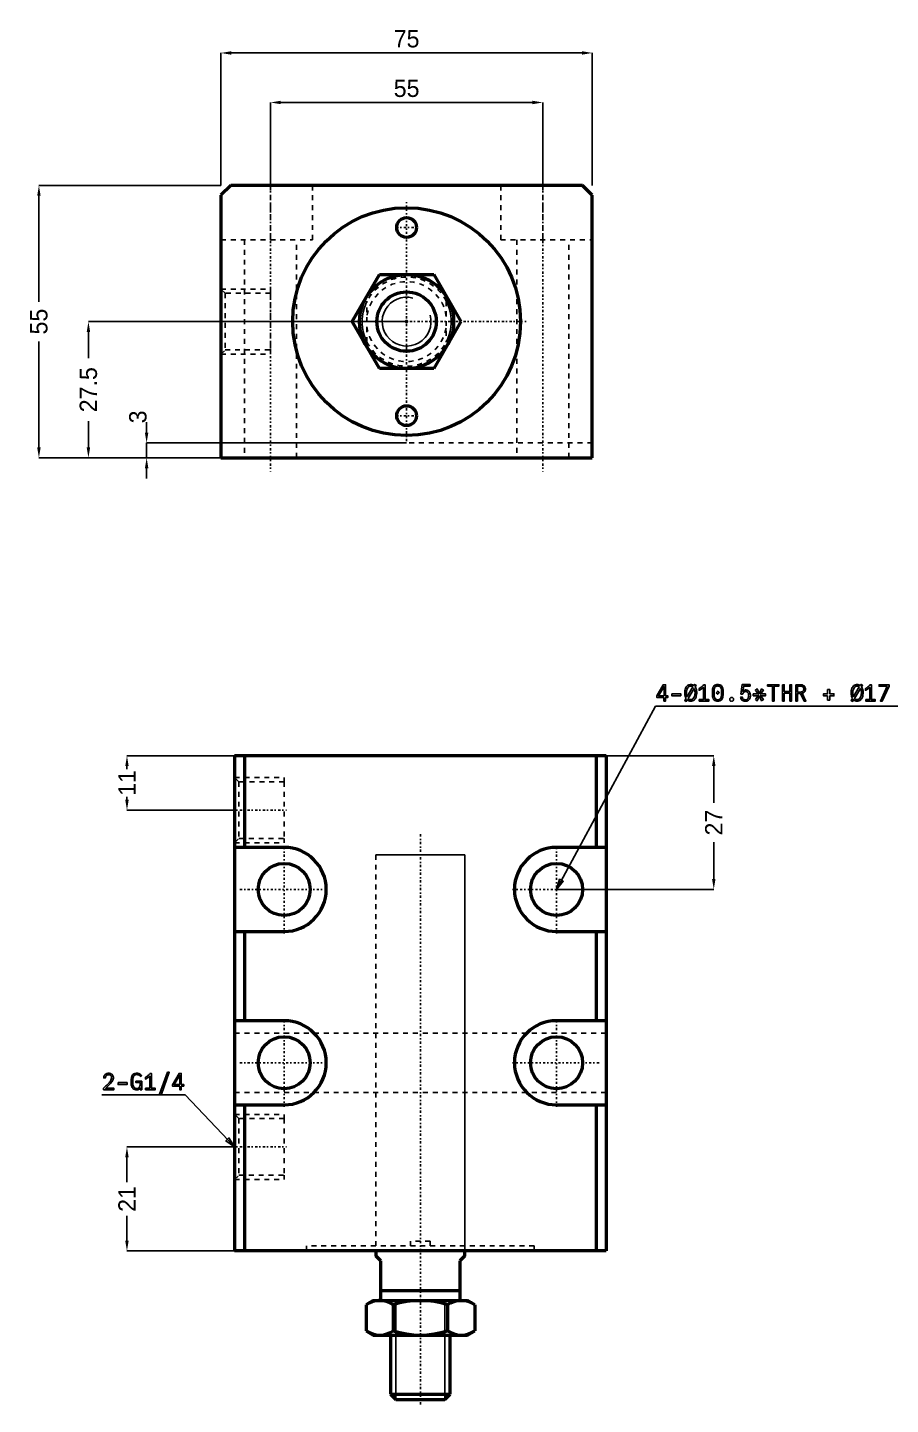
# Model space of a CAD drawing. Header units: millimetres. Extents: x -77 to 273, y -219 to 59.
# Drawn here: x -76.5 to 97.7, y -218.7 to 59.4 of the extents above; entities that cross this region are included whole.
import ezdxf

# ---------------------------------------------------------------- set-up
doc = ezdxf.new("R2010")
doc.units = ezdxf.units.MM
doc.linetypes.add('Center', pattern=[1.5, 0.45, -0.5, 0.05, -0.5])
doc.linetypes.add('Dashed', pattern=[2, 1, -1])
for name, color, linetype, lineweight in [('2d ConnectionPoints', 7, 'Continuous', 50), ('AM_0', 7, 'Continuous', 50), ('AM_5', 3, 'Continuous', 25), ('AM_7', 7, 'Center', 25), ('AM_9', 6, 'Dashed', 25)]:
    doc.layers.add(name, color=color, linetype=linetype, lineweight=lineweight)
doc.dimstyles.new('ISO-25', dxfattribs={"dimtxt": 2.5, "dimasz": 2.5, "dimexe": 1.25, "dimexo": 0.625, "dimtad": 1, "dimtxsty": 'Standard', "dimcen": 2.5, "dimadec": 0, "dimazin": 0, "dimtfac": 1, "dimtmove": 0, "dimatfit": 3, "dimfxl": 1, "dimarcsym": 0})

# ---------------------------------------------------------------- blocks, each defined once
blk = doc.blocks.new('1_JEBL_M1_EX_32_50Sm1_0_in_JEBL_M1_EX_32_50S_0_0')
at = {"layer": 'AM_0'}
for p, q in [((-35.5, 27.5), (-37.5, 25.5)), ((-37.5, 25.5), (-37.5, -27.5)), ((35.5, 27.5), (-35.5, 27.5)), ((37.5, 25.5), (35.5, 27.5)), ((37.5, -27.5), (37.5, 25.5)), ((-37.5, -27.5), (37.5, -27.5))]:
    blk.add_line(p, q, dxfattribs=at)
for centre, radius in [((0, 0), 23), ((0, 19), 2), ((0, -19), 2)]:
    blk.add_circle(centre, radius, dxfattribs=at)
at = {"layer": 'AM_5', "linetype": 'Dashed'}
for p, q in [((-37.5, 6.5785), (-27.5, 6.5785)), ((-27.5, 5.7225), (-27.5, 6.5785)), ((-37.5, -6.5785), (-27.5, -6.5785)), ((-27.5, -5.7225), (-27.5, -6.5785))]:
    blk.add_line(p, q, dxfattribs=at)
at = {"layer": 'AM_7'}
for p, q in [((-27.5, 30.25), (-27.5, -30.25)), ((27.5, 30.25), (27.5, -30.25)), ((0, -24.15), (0, 24.15)), ((-2.1, 19), (2.1, 19)), ((-38, 0), (-27, 0)), ((-24.15, 0), (24.15, 0)), ((-2.1, -19), (2.1, -19))]:
    blk.add_line(p, q, dxfattribs=at)
at = {"layer": 'AM_9'}
for p, q in [((-27.5, 16.5), (-27.5, 27.5)), ((-19, 16.5), (-19, 27.5)), ((19, 27.5), (19, 16.5)), ((27.5, 16.5), (27.5, 27.5)), ((-37.5, 16.5), (-19, 16.5)), ((-32.75, 16.5), (-32.75, -27.5)), ((-22.25, -27.5), (-22.25, 16.5)), ((19, 16.5), (37.5, 16.5)), ((22.25, 16.5), (22.25, -27.5)), ((32.75, -27.5), (32.75, 16.5)), ((-36.644, 5.7225), (-37.5, 6.5785)), ((-27.5, 5.7225), (-36.644, 5.7225)), ((-36.644, 5.7225), (-36.644, -5.7225)), ((-27.5, 5.7225), (-27.5, -5.7225)), ((-37.5, -6.5785), (-36.644, -5.7225)), ((-36.644, -5.7225), (-27.5, -5.7225)), ((37.5, -24.5), (-37.5, -24.5))]:
    blk.add_line(p, q, dxfattribs=at)
blk = doc.blocks.new('2_JEBL_32_50ST_EX_rod_0_in_JEBL_M1_EX_32_50S_0_0')
at = {"layer": 'AM_0'}
for p, q in [((-10.97, 0), (-5.48, 9.5)), ((-5.48, 9.5), (5.48, 9.5)), ((5.48, 9.5), (10.97, 0)), ((-5.48, -9.5), (-10.97, 0)), ((10.97, 0), (5.48, -9.5)), ((5.48, -9.5), (-5.48, -9.5))]:
    blk.add_line(p, q, dxfattribs=at)
for radius in [9.5, 6]:
    blk.add_circle((0, 0), radius, dxfattribs=at)
at = {"layer": 'AM_5'}
blk.add_arc((0, 0), 4.93, 75, 15, dxfattribs=at)
at = {"layer": 'AM_9'}
for p, q in [((-8, -4.12), (-8, 4.12)), ((8, 4.12), (8, -4.12))]:
    blk.add_line(p, q, dxfattribs=at)
for points in [[(-8, 4.12), (-8.33, 3.41), (-8.59, 2.67), (-8.79, 1.91), (-8.93, 1.14), (-8.99, 0.36), (-8.99, -0.43), (-8.92, -1.21), (-8.78, -1.98), (-8.57, -2.74), (-8.3, -3.48), (-8, -4.12)], [(8, -4.12), (8.33, -3.41), (8.59, -2.67), (8.79, -1.91), (8.93, -1.14), (8.99, -0.36), (8.99, 0.43), (8.92, 1.21), (8.78, 1.98), (8.57, 2.74), (8.3, 3.48), (8, 4.12)]]:
    blk.add_lwpolyline(points, dxfattribs=at)
for radius, start, end in [(9, 27.266, 152.734), (8.07, 7.4106, 172.5894), (8.07, 187.4106, 352.5894), (9, 207.266, 332.734)]:
    blk.add_arc((0, 0), radius, start, end, dxfattribs=at)
blk = doc.blocks.new('*D3')
at = {"layer": 'AM_5', "color": 0, "lineweight": -2}
for p, q in [((-37.5, 27.5), (-37.5, 54.25)), ((-35.4, 54.25), (35.4, 54.25)), ((37.5, 27.5), (37.5, 54.25))]:
    blk.add_line(p, q, dxfattribs=at)
at = {"layer": 'AM_5', "color": 0}
for points in [[(-35.4, 54.6), (-35.4, 53.9), (-37.5, 54.25)], [(35.4, 53.9), (35.4, 54.6), (37.5, 54.25)]]:
    blk.add_solid(points, dxfattribs=at)
at = {"layer": 'Defpoints', "color": 0}
for p in [(37.5, 54.25), (-37.5, 27.5), (37.5, 27.5)]:
    blk.add_point(p, dxfattribs=at)
at = {"layer": 'AM_5', "color": 0, "insert": (0, 57.09), "char_height": 3.5, "attachment_point": 5}
blk.add_mtext('75', dxfattribs=at)
blk = doc.blocks.new('*D4')
at = {"layer": 'AM_5', "color": 0, "lineweight": -2}
for p, q in [((-37.5, 27.5), (-74.25, 27.5)), ((-74.25, 25.4), (-74.25, 4.01)), ((-74.25, -25.4), (-74.25, -4.01)), ((-37.5, -27.5), (-74.25, -27.5))]:
    blk.add_line(p, q, dxfattribs=at)
at = {"layer": 'AM_5', "color": 0}
for points in [[(-73.9, 25.4), (-74.6, 25.4), (-74.25, 27.5)], [(-74.6, -25.4), (-73.9, -25.4), (-74.25, -27.5)]]:
    blk.add_solid(points, dxfattribs=at)
at = {"layer": 'Defpoints', "color": 0}
for p in [(-37.5, 27.5), (-74.25, -27.5), (-37.5, -27.5)]:
    blk.add_point(p, dxfattribs=at)
at = {"layer": 'AM_5', "color": 0, "insert": (-74.25, 0), "char_height": 3.5, "attachment_point": 5, "rotation": 90}
blk.add_mtext('55', dxfattribs=at)
blk = doc.blocks.new('*D5')
at = {"layer": 'AM_5', "color": 0, "lineweight": -2}
for p, q in [((0, 0), (-64.25, 0)), ((-64.25, -2.1), (-64.25, -7.41)), ((-64.25, -25.4), (-64.25, -20.09)), ((-37.5, -27.5), (-64.25, -27.5))]:
    blk.add_line(p, q, dxfattribs=at)
at = {"layer": 'AM_5', "color": 0}
for points in [[(-63.9, -2.1), (-64.6, -2.1), (-64.25, 0)], [(-64.6, -25.4), (-63.9, -25.4), (-64.25, -27.5)]]:
    blk.add_solid(points, dxfattribs=at)
at = {"layer": 'Defpoints', "color": 0}
for p in [(0, 0), (-64.25, -27.5), (-37.5, -27.5)]:
    blk.add_point(p, dxfattribs=at)
at = {"layer": 'AM_5', "color": 0, "insert": (-64.25, -13.75), "char_height": 3.5, "attachment_point": 5, "rotation": 90}
blk.add_mtext('27.5', dxfattribs=at)
blk = doc.blocks.new('*D6')
at = {"layer": 'AM_5', "color": 0, "lineweight": -2}
for p, q in [((-52.5, -22.4), (-52.5, -20.3)), ((0, -24.5), (-52.5, -24.5)), ((-52.5, -24.5), (-52.5, -27.5)), ((-37.5, -27.5), (-52.5, -27.5)), ((-52.5, -29.6), (-52.5, -31.7))]:
    blk.add_line(p, q, dxfattribs=at)
at = {"layer": 'AM_5', "color": 0}
for points in [[(-52.85, -22.4), (-52.15, -22.4), (-52.5, -24.5)], [(-52.15, -29.6), (-52.85, -29.6), (-52.5, -27.5)]]:
    blk.add_solid(points, dxfattribs=at)
at = {"layer": 'Defpoints', "color": 0}
for p in [(0, -24.5), (-52.5, -27.5), (-37.5, -27.5)]:
    blk.add_point(p, dxfattribs=at)
at = {"layer": 'AM_5', "color": 0, "insert": (-54.25, -19.25), "char_height": 3.5, "attachment_point": 5, "rotation": 90}
blk.add_mtext('3', dxfattribs=at)
blk = doc.blocks.new('*D7')
at = {"layer": 'AM_5', "color": 0, "lineweight": -2}
for p, q in [((-27.5, 27.5), (-27.5, 44.25)), ((-25.4, 44.25), (25.4, 44.25)), ((27.5, 27.5), (27.5, 44.25))]:
    blk.add_line(p, q, dxfattribs=at)
at = {"layer": 'AM_5', "color": 0}
for points in [[(-25.4, 44.6), (-25.4, 43.9), (-27.5, 44.25)], [(25.4, 43.9), (25.4, 44.6), (27.5, 44.25)]]:
    blk.add_solid(points, dxfattribs=at)
at = {"layer": 'Defpoints', "color": 0}
for p in [(27.5, 44.25), (-27.5, 27.5), (27.5, 27.5)]:
    blk.add_point(p, dxfattribs=at)
at = {"layer": 'AM_5', "color": 0, "insert": (0, 47.09), "char_height": 3.5, "attachment_point": 5}
blk.add_mtext('55', dxfattribs=at)
blk = doc.blocks.new('1_JEBL_M1_EX_32_50Sm1_0_in_JEBL_M1_EX_32_50S_0_4')
at = {"layer": 'AM_0'}
for p, q in [((37.5, 100), (-37.5, 100)), ((-37.5, 100), (-37.5, 0)), ((-35.5, 100), (-35.5, 81.5)), ((35.5, 100), (35.5, 81.5)), ((37.5, 100), (37.5, 0)), ((-27.5, 81.5), (-37.5, 81.5)), ((37.5, 81.5), (27.5, 81.5)), ((-37.5, 64.5), (-27.5, 64.5)), ((-35.5, 64.5), (-35.5, 46.5)), ((27.5, 64.5), (37.5, 64.5)), ((35.5, 64.5), (35.5, 46.5)), ((-27.5, 46.5), (-37.5, 46.5)), ((37.5, 46.5), (27.5, 46.5)), ((-37.5, 29.5), (-27.5, 29.5)), ((-35.5, 29.5), (-35.5, 0)), ((27.5, 29.5), (37.5, 29.5)), ((35.5, 29.5), (35.5, 0)), ((37.5, 0), (-37.5, 0))]:
    blk.add_line(p, q, dxfattribs=at)
for centre in [(-27.5, 73), (27.5, 73), (-27.5, 38), (27.5, 38)]:
    blk.add_circle(centre, 5.25, dxfattribs=at)
for centre, start, end in [((-27.5, 73), 270, 90), ((27.5, 73), 90, 270), ((-27.5, 38), 270, 90), ((27.5, 38), 90, 270)]:
    blk.add_arc(centre, 8.5, start, end, dxfattribs=at)
at = {"layer": 'AM_5', "linetype": 'Dashed'}
for p, q in [((-37.5, 95.5785), (-27.5, 95.5785)), ((-27.5, 94.7225), (-27.5, 95.5785)), ((-37.5, 82.4215), (-27.5, 82.4215)), ((-27.5, 83.2775), (-27.5, 82.4215)), ((-37.5, 27.5785), (-27.5, 27.5785)), ((-27.5, 26.7225), (-27.5, 27.5785)), ((-37.5, 14.4215), (-27.5, 14.4215)), ((-27.5, 15.2775), (-27.5, 14.4215))]:
    blk.add_line(p, q, dxfattribs=at)
at = {"layer": 'AM_7'}
for p, q in [((-38, 89), (-27, 89)), ((-27.5, 64.075), (-27.5, 81.925)), ((27.5, 64.075), (27.5, 81.925)), ((-36.425, 73), (-18.575, 73)), ((18.575, 73), (36.425, 73)), ((-27.5, 29.075), (-27.5, 46.925)), ((27.5, 29.075), (27.5, 46.925)), ((-36.425, 38), (-18.575, 38)), ((18.575, 38), (36.425, 38)), ((-38, 21), (-27, 21))]:
    blk.add_line(p, q, dxfattribs=at)
at = {"layer": 'AM_9'}
for p, q in [((-36.644, 94.7225), (-37.5, 95.5785)), ((-27.5, 94.7225), (-36.644, 94.7225)), ((-36.644, 94.7225), (-36.644, 83.2775)), ((-27.5, 94.7225), (-27.5, 83.2775)), ((-37.5, 82.4215), (-36.644, 83.2775)), ((-36.644, 83.2775), (-27.5, 83.2775)), ((9, 80), (-9, 80)), ((-9, 80), (-9, 1)), ((9, 1), (9, 80)), ((37.5, 44), (-37.5, 44)), ((37.5, 32), (-37.5, 32)), ((-36.644, 26.7225), (-37.5, 27.5785)), ((-27.5, 26.7225), (-36.644, 26.7225)), ((-36.644, 26.7225), (-36.644, 15.2775)), ((-27.5, 26.7225), (-27.5, 15.2775)), ((-37.5, 14.4215), (-36.644, 15.2775)), ((-36.644, 15.2775), (-27.5, 15.2775)), ((23, 1), (-23, 1)), ((-23, 1), (-23, 0)), ((2, 2), (-2, 2)), ((-2, 2), (-2, 1)), ((2, 1), (2, 2)), ((23, 0), (23, 1))]:
    blk.add_line(p, q, dxfattribs=at)
blk = doc.blocks.new('2_JEBL_32_50ST_EX_rod_0_in_JEBL_M1_EX_32_50S_0_4')
at = {"layer": 'AM_0'}
for p, q in [((-9, 0), (-9, -1)), ((9, -1), (9, 0)), ((-8, -2), (-9, -1)), ((-8, -10), (-8, -2)), ((9, -1), (8, -2)), ((8, -2), (8, -10)), ((-8, -8), (8, -8)), ((-9.5, -10), (-10.97, -10.85)), ((-10.97, -10.85), (-10.97, -16.15)), ((-9.5, -10), (9.5, -10)), ((-5.48, -10.85), (-5.48, -16.15)), ((5.48, -10.85), (5.48, -16.15)), ((10.97, -10.85), (9.5, -10)), ((10.97, -10.85), (10.97, -16.15)), ((-10.97, -16.15), (-9.5, -17)), ((9.5, -17), (10.97, -16.15)), ((-9.5, -17), (9.5, -17)), ((-6, -17), (-6, -28.93)), ((6, -28.93), (6, -17)), ((-6, -28.93), (-4.93, -30)), ((-6, -28.93), (6, -28.93)), ((-4.93, -30), (4.93, -30)), ((4.93, -30), (6, -28.93))]:
    blk.add_line(p, q, dxfattribs=at)
for points in [[(-8.23, -10), (-8.42, -10), (-9.06, -10.08), (-9.7, -10.26), (-10.34, -10.52), (-10.97, -10.85)], [(-5.48, -10.85), (-6.15, -10.5), (-6.83, -10.23), (-7.53, -10.06), (-8.23, -10)], [(0, -10), (-0.03, -10), (-1.4, -10.06), (-2.76, -10.23), (-4.13, -10.5), (-5.48, -10.85)], [(5.48, -10.85), (4.15, -10.5), (2.8, -10.23), (1.4, -10.06), (0, -10)], [(8.23, -10), (8.03, -10), (7.39, -10.08), (6.76, -10.26), (6.12, -10.52), (5.48, -10.85)], [(10.97, -10.85), (10.3, -10.5), (9.63, -10.23), (8.93, -10.06), (8.23, -10)], [(-10.97, -16.15), (-10.3, -16.5), (-9.63, -16.77), (-8.93, -16.94), (-8.23, -17)], [(-8.23, -17), (-8.03, -17), (-7.39, -16.92), (-6.76, -16.74), (-6.12, -16.48), (-5.48, -16.15)], [(-5.48, -16.15), (-4.15, -16.5), (-2.8, -16.77), (-1.4, -16.94), (0, -17)], [(0, -17), (0.03, -17), (1.4, -16.94), (2.76, -16.77), (4.13, -16.5), (5.48, -16.15)], [(5.48, -16.15), (6.15, -16.5), (6.83, -16.77), (7.53, -16.94), (8.23, -17)], [(8.23, -17), (8.42, -17), (9.06, -16.92), (9.7, -16.74), (10.34, -16.48), (10.97, -16.15)]]:
    blk.add_lwpolyline(points, dxfattribs=at)
at = {"layer": 'AM_5'}
for p, q in [((-4.93, -30), (-4.93, -10)), ((4.93, -30), (4.93, -10))]:
    blk.add_line(p, q, dxfattribs=at)
at = {"layer": 'AM_7'}
blk.add_line((0, -31), (0, 84.5), dxfattribs=at)
at = {"layer": 'AM_9'}
for p, q in [((-9, 80), (9, 80)), ((-9, 80), (-9, 0)), ((9, 0), (9, 80))]:
    blk.add_line(p, q, dxfattribs=at)
blk = doc.blocks.new('*D35')
at = {"layer": 'AM_5', "color": 0, "lineweight": -2}
for p, q in [((2.78, -87.67), (62.03, -87.67)), ((62.03, -89.77), (62.03, -97.2)), ((62.03, -112.57), (62.03, -105.13)), ((30.28, -114.67), (62.03, -114.67))]:
    blk.add_line(p, q, dxfattribs=at)
at = {"layer": 'AM_5', "color": 0}
for points in [[(62.38, -89.77), (61.68, -89.77), (62.03, -87.67)], [(61.68, -112.57), (62.38, -112.57), (62.03, -114.67)]]:
    blk.add_solid(points, dxfattribs=at)
at = {"layer": 'Defpoints', "color": 0}
for p in [(2.78, -87.67), (30.28, -114.67), (62.03, -114.67)]:
    blk.add_point(p, dxfattribs=at)
at = {"layer": 'AM_5', "color": 0, "insert": (62.03, -101.17), "char_height": 3.5, "attachment_point": 5, "rotation": 90}
blk.add_mtext('27', dxfattribs=at)
blk = doc.blocks.new('*D36')
at = {"layer": 'AM_5', "color": 0, "lineweight": -2}
for p, q in [((-34.72, -87.67), (-56.47, -87.67)), ((-56.47, -89.77), (-56.47, -90.37)), ((-56.47, -96.57), (-56.47, -95.97)), ((-34.72, -98.67), (-56.47, -98.67))]:
    blk.add_line(p, q, dxfattribs=at)
at = {"layer": 'AM_5', "color": 0}
for points in [[(-56.12, -89.77), (-56.82, -89.77), (-56.47, -87.67)], [(-56.82, -96.57), (-56.12, -96.57), (-56.47, -98.67)]]:
    blk.add_solid(points, dxfattribs=at)
at = {"layer": 'Defpoints', "color": 0}
for p in [(-56.47, -87.67), (-34.72, -87.67), (-34.72, -98.67)]:
    blk.add_point(p, dxfattribs=at)
at = {"layer": 'AM_5', "color": 0, "insert": (-56.47, -93.17), "char_height": 3.5, "attachment_point": 5, "rotation": 90}
blk.add_mtext('11', dxfattribs=at)
blk = doc.blocks.new('*D37')
at = {"layer": 'AM_5', "color": 0, "lineweight": -2}
for p, q in [((-34.72, -166.67), (-56.47, -166.67)), ((-56.47, -168.77), (-56.47, -173.78)), ((-56.47, -185.57), (-56.47, -180.55)), ((2.78, -187.67), (-56.47, -187.67))]:
    blk.add_line(p, q, dxfattribs=at)
at = {"layer": 'AM_5', "color": 0}
for points in [[(-56.12, -168.77), (-56.82, -168.77), (-56.47, -166.67)], [(-56.82, -185.57), (-56.12, -185.57), (-56.47, -187.67)]]:
    blk.add_solid(points, dxfattribs=at)
at = {"layer": 'Defpoints', "color": 0}
for p in [(-34.72, -166.67), (-56.47, -187.67), (2.78, -187.67)]:
    blk.add_point(p, dxfattribs=at)
at = {"layer": 'AM_5', "color": 0, "insert": (-56.47, -177.17), "char_height": 3.5, "attachment_point": 5, "rotation": 90}
blk.add_mtext('21', dxfattribs=at)

msp = doc.modelspace()

# ---------------------------------------------------------------- linework, layer by layer
at = {"layer": '2d ConnectionPoints'}
for p in [(0, 0), (2.777, -187.667)]:
    msp.add_point(p, dxfattribs=at)
at = {"layer": 'AM_5'}
for p, q in [((50.277, -77.667), (30.277, -114.667)), ((111.877, -77.667), (50.277, -77.667)), ((-61.523, -156.167), (-44.723, -156.167)), ((-44.723, -156.167), (-34.723, -166.667))]:
    msp.add_line(p, q, dxfattribs=at)
for points in [[(51.974, -75.889), (50.5, -75.889), (50.5, -75.593), (51.842, -73.318), (52.293, -73.318), (52.293, -75.582), (52.784, -75.582), (52.784, -75.889), (52.293, -75.889), (52.293, -76.617), (51.974, -76.617), (51.974, -75.889)], [(51.979, -75.582), (51.979, -73.7), (50.892, -75.582), (51.979, -75.582)], [(56.419, -76.076), (56.419, -76.076), (56.371, -75.981), (56.309, -75.83), (56.309, -75.83), (56.259, -75.668), (56.231, -75.553), (56.231, -75.553), (56.209, -75.435), (56.184, -75.253), (56.184, -75.253), (56.171, -75.065), (56.168, -74.936), (56.168, -74.936), (56.174, -74.741), (56.204, -74.468), (56.204, -74.468), (56.26, -74.217), (56.312, -74.062), (56.312, -74.062), (56.374, -73.919), (56.487, -73.729), (56.487, -73.729), (56.623, -73.569), (56.727, -73.48), (56.727, -73.48), (56.84, -73.405), (57.025, -73.324), (57.025, -73.324), (57.23, -73.281), (57.377, -73.273), (57.377, -73.273), (57.526, -73.281), (57.735, -73.327), (57.735, -73.327), (57.926, -73.412), (58.043, -73.491), (58.168, -73.27), (58.469, -73.443), (58.289, -73.757), (58.289, -73.757), (58.345, -73.848), (58.419, -73.996), (58.419, -73.996), (58.48, -74.16), (58.513, -74.277), (58.513, -74.277), (58.54, -74.4), (58.57, -74.594), (58.57, -74.594), (58.586, -74.798), (58.589, -74.94), (58.589, -74.94), (58.584, -75.128), (58.556, -75.396), (58.556, -75.396), (58.504, -75.649), (58.456, -75.809), (58.456, -75.809), (58.397, -75.96), (58.288, -76.161), (58.288, -76.161), (58.154, -76.334), (58.051, -76.434), (58.051, -76.434), (57.937, -76.518), (57.748, -76.609), (57.748, -76.609), (57.535, -76.658), (57.381, -76.667), (57.381, -76.667), (57.21, -76.655), (56.975, -76.593), (56.975, -76.593), (56.765, -76.478), (56.639, -76.371), (56.46, -76.681), (56.168, -76.517), (56.419, -76.076)], [(56.51, -74.97), (56.51, -74.97), (56.515, -75.137), (56.544, -75.375), (56.544, -75.375), (56.597, -75.597), (56.646, -75.737), (57.793, -73.755), (57.793, -73.755), (57.716, -73.699), (57.596, -73.639), (57.596, -73.639), (57.47, -73.607), (57.383, -73.6), (57.383, -73.6), (57.291, -73.607), (57.158, -73.644), (57.158, -73.644), (57.03, -73.711), (56.949, -73.773), (56.949, -73.773), (56.872, -73.848), (56.769, -73.981), (56.769, -73.981), (56.68, -74.139), (56.629, -74.259), (56.629, -74.259), (56.586, -74.387), (56.54, -74.593), (56.54, -74.593), (56.515, -74.814), (56.51, -74.97)], [(57.365, -76.339), (57.365, -76.339), (57.465, -76.332), (57.607, -76.293), (57.607, -76.293), (57.739, -76.221), (57.821, -76.154), (57.821, -76.154), (57.898, -76.075), (58, -75.936), (58, -75.936), (58.087, -75.774), (58.135, -75.652), (58.135, -75.652), (58.176, -75.523), (58.22, -75.321), (58.22, -75.321), (58.243, -75.107), (58.248, -74.958), (58.248, -74.958), (58.246, -74.854), (58.234, -74.703), (58.234, -74.703), (58.213, -74.558), (58.193, -74.465), (58.193, -74.465), (58.17, -74.375), (58.127, -74.248), (58.127, -74.248), (58.077, -74.131), (58.039, -74.058), (56.858, -76.094), (56.858, -76.094), (56.947, -76.182), (57.093, -76.278), (57.093, -76.278), (57.252, -76.33), (57.365, -76.339)], [(59.103, -76.326), (59.94, -76.326), (59.94, -73.864), (59.94, -73.864), (59.895, -73.91), (59.819, -73.98), (59.819, -73.98), (59.732, -74.054), (59.669, -74.105), (59.669, -74.105), (59.603, -74.156), (59.504, -74.228), (59.504, -74.228), (59.404, -74.295), (59.337, -74.337), (59.337, -74.337), (59.272, -74.375), (59.181, -74.422), (59.181, -74.422), (59.098, -74.455), (59.048, -74.469), (59.048, -74.124), (59.048, -74.124), (59.11, -74.094), (59.208, -74.038), (59.208, -74.038), (59.312, -73.968), (59.384, -73.913), (59.384, -73.913), (59.456, -73.855), (59.561, -73.764), (59.561, -73.764), (59.663, -73.67), (59.728, -73.605), (59.728, -73.605), (59.79, -73.541), (59.873, -73.451), (59.873, -73.451), (59.945, -73.369), (59.985, -73.318), (60.277, -73.318), (60.277, -76.326), (61.036, -76.326), (61.036, -76.617), (59.103, -76.617), (59.103, -76.326)], [(62.84, -76.662), (62.84, -76.662), (62.668, -76.654), (62.442, -76.61), (62.442, -76.61), (62.255, -76.529), (62.151, -76.453), (62.151, -76.453), (62.061, -76.363), (61.951, -76.205), (61.951, -76.205), (61.868, -76.019), (61.829, -75.879), (61.829, -75.879), (61.799, -75.725), (61.766, -75.466), (61.766, -75.466), (61.749, -75.171), (61.746, -74.956), (61.746, -74.956), (61.749, -74.746), (61.767, -74.458), (61.767, -74.458), (61.8, -74.203), (61.83, -74.051), (61.83, -74.051), (61.87, -73.912), (61.953, -73.727), (61.953, -73.727), (62.064, -73.57), (62.154, -73.481), (62.154, -73.481), (62.258, -73.406), (62.446, -73.325), (62.446, -73.325), (62.67, -73.281), (62.84, -73.273), (62.84, -73.273), (63.011, -73.281), (63.236, -73.325), (63.236, -73.325), (63.424, -73.406), (63.528, -73.481), (63.528, -73.481), (63.618, -73.57), (63.73, -73.727), (63.73, -73.727), (63.813, -73.911), (63.854, -74.05), (63.854, -74.05), (63.884, -74.201), (63.918, -74.457), (63.918, -74.457), (63.935, -74.745), (63.939, -74.956), (63.939, -74.956), (63.935, -75.168), (63.917, -75.46), (63.917, -75.46), (63.882, -75.718), (63.85, -75.873), (63.85, -75.873), (63.809, -76.014), (63.723, -76.202), (63.723, -76.202), (63.611, -76.362), (63.52, -76.452), (63.52, -76.452), (63.416, -76.528), (63.23, -76.61), (63.23, -76.61), (63.008, -76.654), (62.84, -76.662)], [(62.84, -76.362), (62.84, -76.362), (62.96, -76.355), (63.118, -76.317), (63.118, -76.317), (63.25, -76.246), (63.323, -76.18), (63.323, -76.18), (63.387, -76.103), (63.465, -75.968), (63.465, -75.968), (63.523, -75.812), (63.551, -75.696), (63.551, -75.696), (63.572, -75.569), (63.594, -75.359), (63.594, -75.359), (63.607, -75.126), (63.609, -74.956), (63.609, -74.956), (63.607, -74.777), (63.596, -74.534), (63.596, -74.534), (63.576, -74.324), (63.558, -74.202), (63.558, -74.202), (63.533, -74.092), (63.478, -73.944), (63.478, -73.944), (63.402, -73.818), (63.339, -73.746), (63.339, -73.746), (63.266, -73.685), (63.131, -73.62), (63.131, -73.62), (62.966, -73.584), (62.84, -73.578), (62.84, -73.578), (62.715, -73.584), (62.551, -73.62), (62.551, -73.62), (62.417, -73.685), (62.344, -73.746), (62.344, -73.746), (62.282, -73.818), (62.207, -73.944), (62.207, -73.944), (62.152, -74.092), (62.127, -74.202), (62.127, -74.202), (62.108, -74.324), (62.088, -74.534), (62.088, -74.534), (62.078, -74.777), (62.076, -74.956), (62.076, -74.956), (62.078, -75.127), (62.09, -75.362), (62.09, -75.362), (62.111, -75.572), (62.131, -75.698), (62.131, -75.698), (62.158, -75.813), (62.215, -75.969), (62.215, -75.969), (62.293, -76.103), (62.355, -76.18), (62.355, -76.18), (62.429, -76.246), (62.561, -76.317), (62.561, -76.317), (62.719, -76.355), (62.84, -76.362)], [(62.535, -74.956), (62.84, -74.615), (63.145, -74.956), (62.84, -75.266), (62.535, -74.956)], [(68.395, -76.658), (68.395, -76.658), (68.292, -76.654), (68.145, -76.636), (68.145, -76.636), (68.008, -76.602), (67.921, -76.57), (67.921, -76.57), (67.84, -76.531), (67.731, -76.459), (67.731, -76.459), (67.637, -76.368), (67.583, -76.298), (67.583, -76.298), (67.538, -76.221), (67.489, -76.09), (67.489, -76.09), (67.462, -75.942), (67.457, -75.834), (67.812, -75.834), (67.812, -75.834), (67.819, -75.936), (67.853, -76.07), (67.853, -76.07), (67.918, -76.179), (67.977, -76.239), (67.977, -76.239), (68.047, -76.288), (68.167, -76.342), (68.167, -76.342), (68.306, -76.37), (68.408, -76.376), (68.408, -76.376), (68.496, -76.371), (68.616, -76.346), (68.616, -76.346), (68.723, -76.299), (68.786, -76.255), (68.786, -76.255), (68.843, -76.204), (68.916, -76.116), (68.916, -76.116), (68.975, -76.014), (69.006, -75.939), (69.006, -75.939), (69.032, -75.859), (69.059, -75.734), (69.059, -75.734), (69.074, -75.603), (69.077, -75.511), (69.077, -75.511), (69.074, -75.428), (69.06, -75.306), (69.06, -75.306), (69.033, -75.19), (69.009, -75.114), (69.009, -75.114), (68.979, -75.043), (68.923, -74.947), (68.923, -74.947), (68.854, -74.864), (68.802, -74.815), (68.802, -74.815), (68.744, -74.774), (68.646, -74.73), (68.646, -74.73), (68.537, -74.706), (68.458, -74.701), (68.458, -74.701), (68.374, -74.707), (68.255, -74.736), (68.255, -74.736), (68.144, -74.79), (68.076, -74.84), (68.076, -74.84), (68.014, -74.9), (67.937, -75.005), (67.937, -75.005), (67.88, -75.128), (67.853, -75.22), (67.507, -75.22), (67.744, -73.309), (69.35, -73.309), (69.35, -73.605), (68.067, -73.605), (67.921, -74.699), (67.921, -74.699), (67.969, -74.64), (68.045, -74.563), (68.045, -74.563), (68.124, -74.5), (68.178, -74.466), (68.178, -74.466), (68.236, -74.438), (68.329, -74.407), (68.329, -74.407), (68.431, -74.391), (68.504, -74.387), (68.504, -74.387), (68.615, -74.393), (68.771, -74.425), (68.771, -74.425), (68.913, -74.484), (69, -74.538), (69, -74.538), (69.079, -74.602), (69.184, -74.715), (69.184, -74.715), (69.27, -74.847), (69.318, -74.946), (69.318, -74.946), (69.357, -75.052), (69.4, -75.219), (69.4, -75.219), (69.423, -75.396), (69.427, -75.52), (69.427, -75.52), (69.422, -75.651), (69.395, -75.836), (69.395, -75.836), (69.344, -76.007), (69.298, -76.113), (69.298, -76.113), (69.242, -76.212), (69.142, -76.343), (69.142, -76.343), (69.023, -76.453), (68.934, -76.515), (68.934, -76.515), (68.837, -76.566), (68.682, -76.622), (68.682, -76.622), (68.514, -76.652), (68.395, -76.658)], [(70.441, -76.337), (70.994, -75.486), (70.922, -75.555), (70, -75.555), (70, -75.184), (70.926, -75.184), (70.994, -75.238), (70.441, -74.392), (70.801, -74.183), (71.245, -75.1), (71.686, -74.183), (72.045, -74.392), (71.493, -75.238), (71.561, -75.184), (72.487, -75.184), (72.487, -75.555), (71.561, -75.555), (71.493, -75.484), (72.045, -76.337), (71.686, -76.546), (71.245, -75.627), (70.801, -76.546), (70.441, -76.337)], [(73.876, -73.614), (72.889, -73.614), (72.889, -73.318), (75.196, -73.318), (75.196, -73.614), (74.213, -73.614), (74.213, -76.617), (73.876, -76.617), (73.876, -73.614)], [(75.932, -73.318), (76.269, -73.318), (76.269, -74.711), (77.416, -74.711), (77.416, -73.318), (77.752, -73.318), (77.752, -76.617), (77.416, -76.617), (77.416, -75.034), (76.269, -75.034), (76.269, -76.617), (75.932, -76.617), (75.932, -73.318)], [(78.568, -73.318), (79.529, -73.318), (79.529, -73.318), (79.627, -73.322), (79.773, -73.342), (79.773, -73.342), (79.915, -73.379), (80.009, -73.414), (80.009, -73.414), (80.098, -73.456), (80.22, -73.536), (80.22, -73.536), (80.328, -73.634), (80.392, -73.711), (80.392, -73.711), (80.446, -73.795), (80.505, -73.937), (80.505, -73.937), (80.537, -74.098), (80.543, -74.215), (80.543, -74.215), (80.536, -74.343), (80.497, -74.519), (80.497, -74.519), (80.424, -74.672), (80.357, -74.762), (80.357, -74.762), (80.277, -74.842), (80.142, -74.943), (80.142, -74.943), (79.985, -75.021), (79.87, -75.061), (80.625, -76.64), (80.257, -76.64), (79.519, -75.115), (79.469, -75.115), (78.905, -75.115), (78.905, -76.617), (78.568, -76.617), (78.568, -73.318)], [(79.369, -74.82), (79.369, -74.82), (79.466, -74.818), (79.599, -74.809), (79.599, -74.809), (79.719, -74.793), (79.792, -74.778), (79.792, -74.778), (79.86, -74.757), (79.952, -74.713), (79.952, -74.713), (80.033, -74.652), (80.08, -74.602), (80.08, -74.602), (80.121, -74.544), (80.165, -74.438), (80.165, -74.438), (80.188, -74.309), (80.193, -74.21), (80.193, -74.21), (80.185, -74.084), (80.141, -73.925), (80.141, -73.925), (80.06, -73.802), (79.985, -73.74), (79.985, -73.74), (79.897, -73.691), (79.751, -73.639), (79.751, -73.639), (79.585, -73.61), (79.465, -73.605), (78.905, -73.605), (78.905, -74.82), (79.369, -74.82)], [(85.026, -75.57), (84.203, -75.57), (84.203, -75.161), (85.026, -75.161), (85.026, -74.301), (85.458, -74.301), (85.458, -75.161), (86.282, -75.161), (86.282, -75.57), (85.458, -75.57), (85.458, -76.435), (85.026, -76.435), (85.026, -75.57)], [(90.019, -76.076), (90.019, -76.076), (89.971, -75.981), (89.909, -75.83), (89.909, -75.83), (89.859, -75.668), (89.831, -75.553), (89.831, -75.553), (89.809, -75.435), (89.784, -75.253), (89.784, -75.253), (89.771, -75.065), (89.768, -74.936), (89.768, -74.936), (89.774, -74.741), (89.804, -74.468), (89.804, -74.468), (89.86, -74.217), (89.912, -74.062), (89.912, -74.062), (89.974, -73.919), (90.087, -73.729), (90.087, -73.729), (90.223, -73.569), (90.327, -73.48), (90.327, -73.48), (90.44, -73.405), (90.625, -73.324), (90.625, -73.324), (90.83, -73.281), (90.977, -73.273), (90.977, -73.273), (91.126, -73.281), (91.335, -73.327), (91.335, -73.327), (91.526, -73.412), (91.643, -73.491), (91.768, -73.27), (92.069, -73.443), (91.889, -73.757), (91.889, -73.757), (91.945, -73.848), (92.019, -73.996), (92.019, -73.996), (92.08, -74.16), (92.113, -74.277), (92.113, -74.277), (92.14, -74.4), (92.17, -74.594), (92.17, -74.594), (92.186, -74.798), (92.189, -74.94), (92.189, -74.94), (92.184, -75.128), (92.156, -75.396), (92.156, -75.396), (92.104, -75.649), (92.056, -75.809), (92.056, -75.809), (91.997, -75.96), (91.888, -76.161), (91.888, -76.161), (91.754, -76.334), (91.651, -76.434), (91.651, -76.434), (91.537, -76.518), (91.348, -76.609), (91.348, -76.609), (91.135, -76.658), (90.981, -76.667), (90.981, -76.667), (90.81, -76.655), (90.575, -76.593), (90.575, -76.593), (90.365, -76.478), (90.239, -76.371), (90.06, -76.681), (89.768, -76.517), (90.019, -76.076)], [(90.11, -74.97), (90.11, -74.97), (90.115, -75.137), (90.144, -75.375), (90.144, -75.375), (90.197, -75.597), (90.246, -75.737), (91.393, -73.755), (91.393, -73.755), (91.316, -73.699), (91.196, -73.639), (91.196, -73.639), (91.07, -73.607), (90.983, -73.6), (90.983, -73.6), (90.891, -73.607), (90.758, -73.644), (90.758, -73.644), (90.63, -73.711), (90.549, -73.773), (90.549, -73.773), (90.472, -73.848), (90.369, -73.981), (90.369, -73.981), (90.28, -74.139), (90.229, -74.259), (90.229, -74.259), (90.186, -74.387), (90.14, -74.593), (90.14, -74.593), (90.115, -74.814), (90.11, -74.97)], [(90.965, -76.339), (90.965, -76.339), (91.065, -76.332), (91.207, -76.293), (91.207, -76.293), (91.339, -76.221), (91.421, -76.154), (91.421, -76.154), (91.498, -76.075), (91.6, -75.936), (91.6, -75.936), (91.687, -75.774), (91.735, -75.652), (91.735, -75.652), (91.776, -75.523), (91.82, -75.321), (91.82, -75.321), (91.843, -75.107), (91.848, -74.958), (91.848, -74.958), (91.846, -74.854), (91.834, -74.703), (91.834, -74.703), (91.813, -74.558), (91.793, -74.465), (91.793, -74.465), (91.77, -74.375), (91.727, -74.248), (91.727, -74.248), (91.677, -74.131), (91.639, -74.058), (90.458, -76.094), (90.458, -76.094), (90.547, -76.182), (90.693, -76.278), (90.693, -76.278), (90.852, -76.33), (90.965, -76.339)], [(92.703, -76.326), (93.54, -76.326), (93.54, -73.864), (93.54, -73.864), (93.495, -73.91), (93.419, -73.98), (93.419, -73.98), (93.332, -74.054), (93.269, -74.105), (93.269, -74.105), (93.203, -74.156), (93.104, -74.228), (93.104, -74.228), (93.004, -74.295), (92.937, -74.337), (92.937, -74.337), (92.872, -74.375), (92.781, -74.422), (92.781, -74.422), (92.698, -74.455), (92.648, -74.469), (92.648, -74.124), (92.648, -74.124), (92.71, -74.094), (92.808, -74.038), (92.808, -74.038), (92.912, -73.968), (92.984, -73.913), (92.984, -73.913), (93.056, -73.855), (93.161, -73.764), (93.161, -73.764), (93.263, -73.67), (93.328, -73.605), (93.328, -73.605), (93.39, -73.541), (93.473, -73.451), (93.473, -73.451), (93.545, -73.369), (93.585, -73.318), (93.877, -73.318), (93.877, -76.326), (94.636, -76.326), (94.636, -76.617), (92.703, -76.617), (92.703, -76.326)], [(97.038, -73.637), (95.423, -73.637), (95.423, -73.318), (97.416, -73.318), (97.416, -73.637), (96.06, -76.617), (95.687, -76.617), (97.038, -73.637)], [(53.532, -75.152), (55.352, -75.152), (55.352, -75.561), (53.532, -75.561), (53.532, -75.152)], [(65.64, -76.681), (65.64, -76.681), (65.574, -76.676), (65.484, -76.654), (65.484, -76.654), (65.407, -76.613), (65.362, -76.575), (65.362, -76.575), (65.325, -76.53), (65.284, -76.452), (65.284, -76.452), (65.262, -76.361), (65.258, -76.294), (65.258, -76.294), (65.262, -76.227), (65.284, -76.136), (65.284, -76.136), (65.325, -76.058), (65.362, -76.013), (65.362, -76.013), (65.407, -75.975), (65.484, -75.934), (65.484, -75.934), (65.574, -75.911), (65.64, -75.907), (65.64, -75.907), (65.707, -75.911), (65.798, -75.934), (65.798, -75.934), (65.876, -75.975), (65.921, -76.013), (65.921, -76.013), (65.959, -76.058), (66, -76.136), (66, -76.136), (66.023, -76.227), (66.027, -76.294), (66.027, -76.294), (66.023, -76.36), (66, -76.45), (66, -76.45), (65.959, -76.528), (65.921, -76.574), (65.921, -76.574), (65.876, -76.612), (65.798, -76.654), (65.798, -76.654), (65.707, -76.676), (65.64, -76.681)], [(30.277, -114.667), (30.906, -112.62), (31.645, -113.019), (30.277, -114.667)], [(-61.07, -154.689), (-61.07, -154.689), (-60.92, -154.552), (-60.707, -154.352), (-60.707, -154.352), (-60.507, -154.159), (-60.381, -154.033), (-60.381, -154.033), (-60.26, -153.906), (-60.087, -153.707), (-60.087, -153.707), (-59.924, -153.497), (-59.821, -153.352), (-59.821, -153.352), (-59.73, -153.206), (-59.632, -152.999), (-59.632, -152.999), (-59.579, -152.805), (-59.568, -152.683), (-59.568, -152.683), (-59.572, -152.614), (-59.588, -152.517), (-59.588, -152.517), (-59.618, -152.427), (-59.646, -152.371), (-59.646, -152.371), (-59.679, -152.319), (-59.738, -152.25), (-59.738, -152.25), (-59.807, -152.192), (-59.859, -152.159), (-59.859, -152.159), (-59.914, -152.132), (-60.002, -152.103), (-60.002, -152.103), (-60.096, -152.087), (-60.162, -152.084), (-60.162, -152.084), (-60.235, -152.087), (-60.339, -152.104), (-60.339, -152.104), (-60.435, -152.134), (-60.494, -152.162), (-60.494, -152.162), (-60.55, -152.195), (-60.624, -152.256), (-60.624, -152.256), (-60.687, -152.33), (-60.722, -152.386), (-60.722, -152.386), (-60.751, -152.447), (-60.783, -152.546), (-60.783, -152.546), (-60.801, -152.655), (-60.804, -152.733), (-61.145, -152.733), (-61.145, -152.733), (-61.14, -152.616), (-61.112, -152.454), (-61.112, -152.454), (-61.061, -152.306), (-61.013, -152.216), (-61.013, -152.216), (-60.957, -152.134), (-60.858, -152.026), (-60.858, -152.026), (-60.743, -151.938), (-60.657, -151.889), (-60.657, -151.889), (-60.566, -151.849), (-60.421, -151.805), (-60.421, -151.805), (-60.269, -151.782), (-60.162, -151.777), (-60.162, -151.777), (-60.063, -151.781), (-59.918, -151.803), (-59.918, -151.803), (-59.78, -151.844), (-59.691, -151.882), (-59.691, -151.882), (-59.607, -151.928), (-59.495, -152.011), (-59.495, -152.011), (-59.398, -152.112), (-59.342, -152.189), (-59.342, -152.189), (-59.295, -152.273), (-59.244, -152.41), (-59.244, -152.41), (-59.217, -152.56), (-59.211, -152.667), (-59.211, -152.667), (-59.219, -152.788), (-59.26, -152.974), (-59.26, -152.974), (-59.335, -153.166), (-59.405, -153.297), (-59.405, -153.297), (-59.485, -153.427), (-59.614, -153.615), (-59.614, -153.615), (-59.756, -153.795), (-59.856, -153.91), (-59.856, -153.91), (-59.965, -154.027), (-60.147, -154.217), (-60.147, -154.217), (-60.352, -154.424), (-60.501, -154.571), (-60.742, -154.808), (-59.113, -154.81), (-59.113, -155.117), (-61.191, -155.117), (-61.191, -154.798), (-61.07, -154.689)], [(-54.512, -155.153), (-54.512, -155.153), (-54.681, -155.144), (-54.906, -155.096), (-54.906, -155.096), (-55.097, -155.008), (-55.205, -154.926), (-55.205, -154.926), (-55.299, -154.829), (-55.418, -154.661), (-55.418, -154.661), (-55.509, -154.466), (-55.554, -154.322), (-55.554, -154.322), (-55.589, -154.166), (-55.628, -153.913), (-55.628, -153.913), (-55.648, -153.636), (-55.652, -153.438), (-55.652, -153.438), (-55.648, -153.233), (-55.626, -152.951), (-55.626, -152.951), (-55.585, -152.699), (-55.547, -152.547), (-55.547, -152.547), (-55.499, -152.409), (-55.403, -152.224), (-55.403, -152.224), (-55.279, -152.069), (-55.18, -151.981), (-55.18, -151.981), (-55.067, -151.908), (-54.868, -151.828), (-54.868, -151.828), (-54.634, -151.785), (-54.458, -151.777), (-54.458, -151.777), (-54.344, -151.782), (-54.181, -151.804), (-54.181, -151.804), (-54.03, -151.846), (-53.934, -151.885), (-53.934, -151.885), (-53.843, -151.936), (-53.711, -152.04), (-53.711, -152.04), (-53.586, -152.177), (-53.507, -152.287), (-53.761, -152.428), (-53.761, -152.428), (-53.821, -152.353), (-53.916, -152.258), (-53.916, -152.258), (-54.016, -152.184), (-54.087, -152.146), (-54.087, -152.146), (-54.16, -152.116), (-54.276, -152.083), (-54.276, -152.083), (-54.399, -152.065), (-54.485, -152.062), (-54.485, -152.062), (-54.611, -152.069), (-54.777, -152.107), (-54.777, -152.107), (-54.917, -152.178), (-54.995, -152.244), (-54.995, -152.244), (-55.062, -152.321), (-55.146, -152.457), (-55.146, -152.457), (-55.209, -152.614), (-55.239, -152.732), (-55.239, -152.732), (-55.262, -152.859), (-55.288, -153.071), (-55.288, -153.071), (-55.301, -153.308), (-55.304, -153.479), (-55.304, -153.479), (-55.302, -153.617), (-55.291, -153.816), (-55.291, -153.816), (-55.27, -154.006), (-55.252, -154.127), (-55.252, -154.127), (-55.226, -154.243), (-55.168, -154.405), (-55.168, -154.405), (-55.088, -154.553), (-55.022, -154.644), (-55.022, -154.644), (-54.944, -154.722), (-54.803, -154.808), (-54.803, -154.808), (-54.633, -154.853), (-54.503, -154.862), (-54.503, -154.862), (-54.354, -154.85), (-54.166, -154.785), (-54.166, -154.785), (-54.021, -154.666), (-53.948, -154.555), (-53.948, -154.555), (-53.891, -154.422), (-53.829, -154.184), (-53.829, -154.184), (-53.795, -153.899), (-53.789, -153.684), (-54.671, -153.684), (-54.671, -153.411), (-53.475, -153.411), (-53.475, -155.117), (-53.784, -155.117), (-53.784, -154.735), (-53.798, -154.735), (-53.798, -154.735), (-53.82, -154.783), (-53.856, -154.849), (-53.856, -154.849), (-53.897, -154.91), (-53.926, -154.947), (-53.926, -154.947), (-53.96, -154.982), (-54.019, -155.029), (-54.019, -155.029), (-54.091, -155.071), (-54.146, -155.095), (-54.146, -155.095), (-54.206, -155.116), (-54.309, -155.139), (-54.309, -155.139), (-54.426, -155.151), (-54.512, -155.153)], [(-52.697, -154.826), (-51.86, -154.826), (-51.86, -152.364), (-51.86, -152.364), (-51.905, -152.41), (-51.981, -152.48), (-51.981, -152.48), (-52.068, -152.554), (-52.131, -152.605), (-52.131, -152.605), (-52.197, -152.656), (-52.296, -152.728), (-52.296, -152.728), (-52.396, -152.795), (-52.463, -152.837), (-52.463, -152.837), (-52.528, -152.875), (-52.619, -152.922), (-52.619, -152.922), (-52.702, -152.955), (-52.752, -152.969), (-52.752, -152.624), (-52.752, -152.624), (-52.69, -152.594), (-52.592, -152.538), (-52.592, -152.538), (-52.488, -152.468), (-52.416, -152.413), (-52.416, -152.413), (-52.344, -152.355), (-52.239, -152.264), (-52.239, -152.264), (-52.137, -152.17), (-52.072, -152.105), (-52.072, -152.105), (-52.01, -152.041), (-51.927, -151.951), (-51.927, -151.951), (-51.855, -151.869), (-51.815, -151.818), (-51.523, -151.818), (-51.523, -154.826), (-50.764, -154.826), (-50.764, -155.117), (-52.697, -155.117), (-52.697, -154.826)], [(-48.271, -151.591), (-47.925, -151.591), (-49.522, -155.981), (-49.868, -155.981), (-48.271, -151.591)], [(-45.826, -154.389), (-47.3, -154.389), (-47.3, -154.093), (-45.958, -151.818), (-45.507, -151.818), (-45.507, -154.082), (-45.016, -154.082), (-45.016, -154.389), (-45.507, -154.389), (-45.507, -155.117), (-45.826, -155.117), (-45.826, -154.389)], [(-45.821, -154.082), (-45.821, -152.2), (-46.908, -154.082), (-45.821, -154.082)], [(-58.268, -153.652), (-56.448, -153.652), (-56.448, -154.061), (-58.268, -154.061), (-58.268, -153.652)], [(-34.723, -166.667), (-36.475, -165.436), (-35.867, -164.857), (-34.723, -166.667)]]:
    msp.add_lwpolyline(points, dxfattribs=at)

# ---------------------------------------------------------------- block references
for name, p in [('1_JEBL_M1_EX_32_50Sm1_0_in_JEBL_M1_EX_32_50S_0_0', (0, 0)), ('2_JEBL_32_50ST_EX_rod_0_in_JEBL_M1_EX_32_50S_0_0', (0, 0)), ('1_JEBL_M1_EX_32_50Sm1_0_in_JEBL_M1_EX_32_50S_0_4', (2.777, -187.667)), ('2_JEBL_32_50ST_EX_rod_0_in_JEBL_M1_EX_32_50S_0_4', (2.777, -187.667))]:
    msp.add_blockref(name, p)

# ---------------------------------------------------------------- dimensions: what is measured, and where the dimension line sits
for base, p1, p2, text, picture, middle in [((37.5, 54.25), (-37.5, 27.5), (37.5, 27.5), '75', '*D3', (0, 54.25)), ((27.5, 44.25), (-27.5, 27.5), (27.5, 27.5), '55', '*D7', (0, 44.25))]:
    dim = msp.add_linear_dim(base=base, p1=p1, p2=p2, text=text, dimstyle='ISO-25', override={"dimtxt": 3.5, "dimasz": 2.1, "dimexe": 0, "dimexo": 0, "dimgap": 1.05}, dxfattribs=at)
    dim.commit()
    dim.dimension.update_dxf_attribs({"geometry": picture, "text_midpoint": middle, "dimtype": 160})
for base, p1, p2, text, picture, middle in [((-74.25, -27.5), (-37.5, 27.5), (-37.5, -27.5), '55', '*D4', (-74.25, 0)), ((-64.25, -27.5), (0, 0), (-37.5, -27.5), '27.5', '*D5', (-64.25, -13.75)), ((-52.5, -27.5), (0, -24.5), (-37.5, -27.5), '3', '*D6', (-54.25, -19.25)), ((-56.473, -87.667), (-34.723, -98.667), (-34.723, -87.667), '11', '*D36', (-56.473, -93.167)), ((62.027, -114.667), (2.777, -87.667), (30.277, -114.667), '27', '*D35', (62.027, -101.167)), ((-56.473, -187.667), (-34.723, -166.667), (2.777, -187.667), '21', '*D37', (-56.473, -177.167))]:
    dim = msp.add_linear_dim(base=base, p1=p1, p2=p2, angle=90, text=text, dimstyle='ISO-25', override={"dimtxt": 3.5, "dimasz": 2.1, "dimexe": 0, "dimexo": 0, "dimgap": 1.05}, dxfattribs=at)
    dim.commit()
    dim.dimension.update_dxf_attribs({"geometry": picture, "text_midpoint": middle, "dimtype": 160, "text_rotation": 90})

doc.saveas('drawing.dxf')
